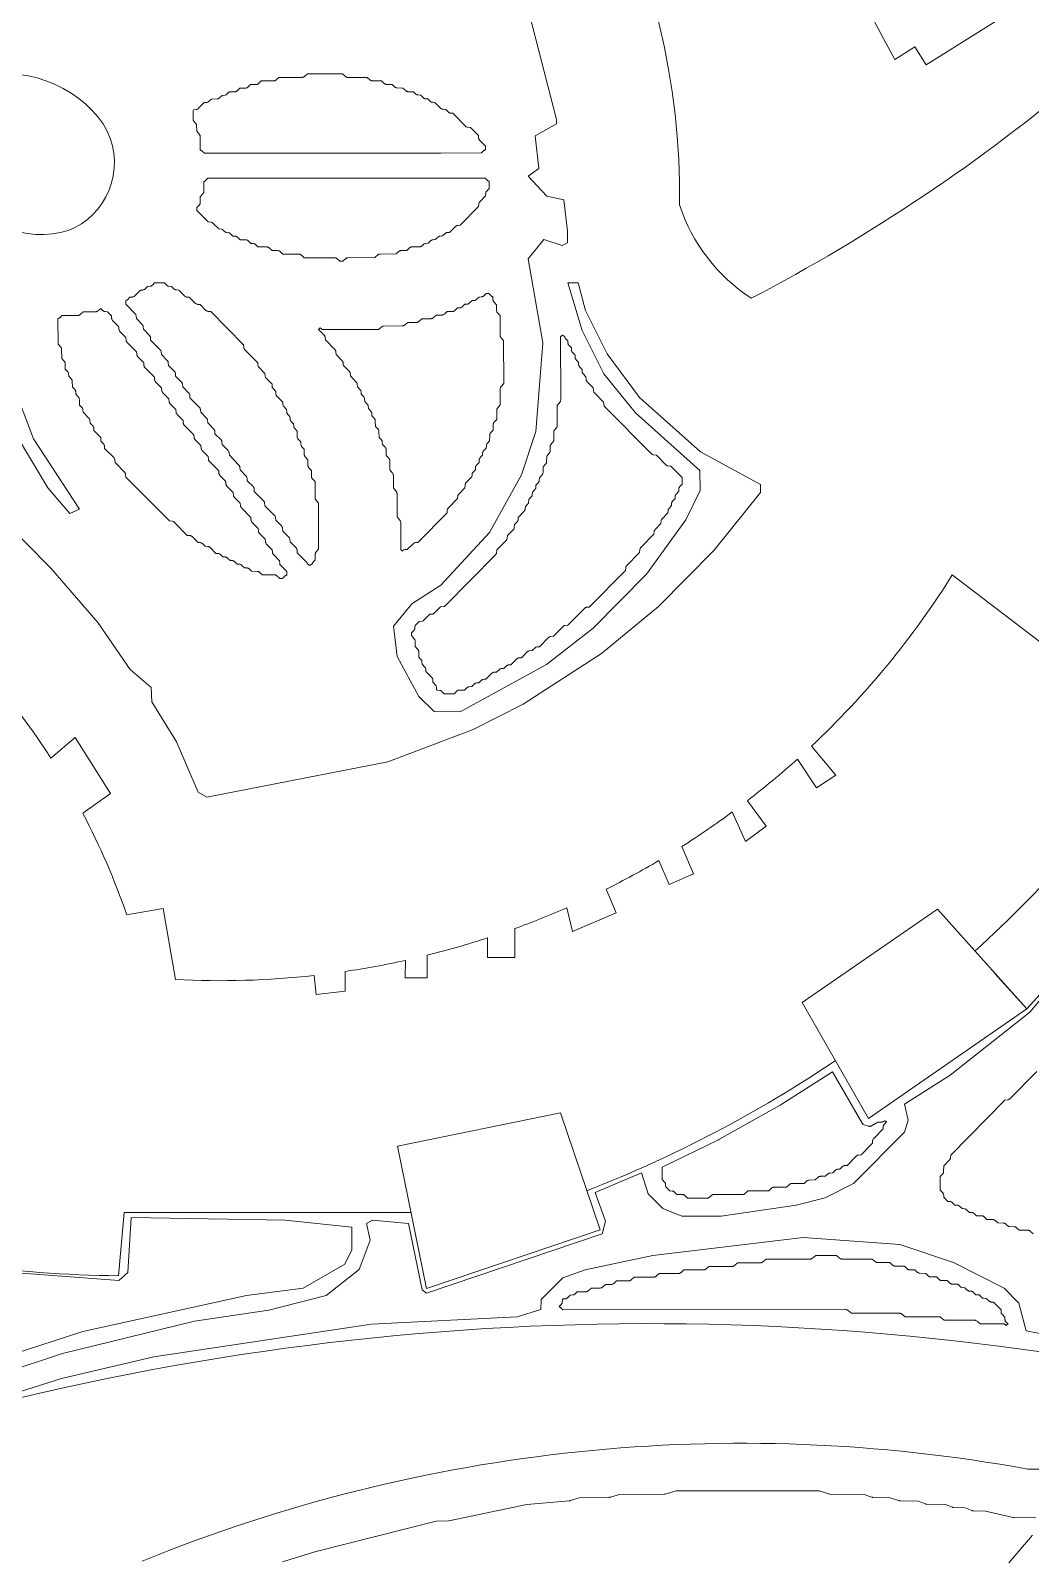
# Model space of a CAD drawing. Header units: inches. Extents: x 36 to 190, y -75 to 56.
# Drawn here: x 107.82 to 115.26, y -15.04 to -3.66 of the extents above; entities that cross this region are included whole.
import ezdxf

# ---------------------------------------------------------------- set-up
doc = ezdxf.new("R2010")
doc.units = ezdxf.units.IN
for name, color, linetype, lineweight in [('01_ORIGINAL_CAD', 7, 'CONTINUOUS', 20), ('02_APPROVED_PDF_OUTLINES', 7, 'CONTINUOUS', 15), ('03_ADDED_AREAS_SAME_COMPOSITION', 7, 'CONTINUOUS', 15), ('04_APPROVED_PERIMETER', 7, 'CONTINUOUS', 15)]:
    doc.layers.add(name, color=color, linetype=linetype, lineweight=lineweight)

# ---------------------------------------------------------------- blocks, each defined once
blk = doc.blocks.new('05_SAND_DOLLAR')
at = {"layer": '01_ORIGINAL_CAD'}
for points in [[(50.14, 46.014, -0.546754), (57.65, 41.045, 0.171391), (58.184, 40.351, 0.171391)], [(59.849, 35.488, 0.057164), (61.253, 37.088), (59.681, 38.289, -0.064319), (58.632, 37.014, -0.064319)], [(59.998, 35.322), (60.235, 35.059), (61.831, 36.816), (61.933, 37.418, -0.214593), (63.522, 35.602, 0.212382), (64.188, 33.517, -0.642649), (62.166, 32.15, 0.132984), (51.615, 31.858, -0.471407), (50.913, 32.245)], [(58.528, 36.918, -0.018836), (58.155, 36.608, -0.018836)], [(58.043, 36.524, -0.017658), (57.668, 36.267, -0.017658)], [(57.496, 36.162, -0.017305), (57.105, 35.949, -0.017305)], [(54.929, 35.306, -0.040089), (53.897, 35.276), (53.805, 35.806)], [(56.812, 35.811, -0.016254), (56.423, 35.655, -0.016254)], [(56.221, 35.586, -0.018166), (55.771, 35.457, -0.018166)], [(55.61, 35.419, -0.017778), (55.16, 35.336, -0.017778)], [(50.274, 35.4, -0.198705), (51.143, 33.392, 0.063223), (53.473, 33.07)], [(56.959, 33.703, 0.056142), (58.811, 34.673)], [(53.65, 30.945, -0.14301), (60.243, 31.63, -0.286424), (65.36, 28.431), (66.481, 23.89, -0.272091), (64.9, 18.954), (63.661, 17.533)]]:
    blk.add_lwpolyline(points, format="xyb", dxfattribs=at)
for points in [[(59.019, 43.63), (59.878, 44.165), (60.608, 43.006), (60.2, 42.749), (60.296, 42.598), (59.487, 42.088), (59.402, 42.222), (59.254, 42.129), (58.511, 43.505), (58.949, 43.742)], [(55.549, 34.034), (56.763, 34.283), (57.058, 33.412), (55.766, 32.976)]]:
    blk.add_lwpolyline(points, close=True, dxfattribs=at)
for points in [[(52.968, 36.924), (53.149, 37.079), (53.413, 36.661), (53.207, 36.514)], [(58.528, 36.918), (58.67, 36.704), (58.814, 36.799), (58.632, 37.014)], [(58.043, 36.524), (58.141, 36.305), (58.295, 36.419), (58.155, 36.608)], [(57.496, 36.162), (57.572, 35.985), (57.754, 36.063), (57.668, 36.267)], [(56.812, 35.811), (56.853, 35.634), (57.179, 35.773), (57.105, 35.949)], [(53.805, 35.806), (53.533, 35.759)], [(53.805, 35.806), (53.805, 35.806)], [(58.564, 35.106), (59.058, 34.241), (60.235, 35.059), (59.57, 35.799), (58.564, 35.106)], [(56.221, 35.586), (56.221, 35.439), (56.423, 35.439), (56.423, 35.655)], [(55.61, 35.419), (55.608, 35.288), (55.771, 35.288), (55.771, 35.457)], [(54.929, 35.306), (54.944, 35.165), (55.16, 35.189), (55.16, 35.336)], [(53.515, 33.54), (53.473, 33.07)], [(53.515, 33.54), (55.65, 33.54)]]:
    blk.add_lwpolyline(points, dxfattribs=at)
for centre, radius, start, end in [((51.961, 52.291), 13.465, 297.5281, 322.8549), ((48.363, 33.974), 5.47, 32.6388, 40.4465), ((48.363, 33.974), 5.47, 19.0436, 27.6609)]:
    blk.add_arc(centre, radius, start, end, dxfattribs=at)
at = {"layer": '02_APPROVED_PDF_OUTLINES'}
for points in [[(54.082, 41.454), (54.081, 41.554), (54.081, 41.558), (54.08, 41.561), (54.079, 41.564), (54.077, 41.568), (54.075, 41.57), (54.055, 41.594), (54.054, 41.638), (54.054, 41.641), (54.053, 41.644), (54.052, 41.647), (54.051, 41.649), (54.049, 41.652), (54.047, 41.654), (54.028, 41.674), (54.028, 41.749), (54.032, 41.753), (54.052, 41.755), (54.055, 41.756), (54.059, 41.757), (54.062, 41.758), (54.065, 41.76), (54.067, 41.762), (54.111, 41.807), (54.128, 41.807), (54.131, 41.808), (54.135, 41.809), (54.138, 41.81), (54.141, 41.812), (54.144, 41.814), (54.164, 41.833), (54.207, 41.834), (54.21, 41.835), (54.213, 41.835), (54.216, 41.836), (54.218, 41.838), (54.221, 41.839), (54.223, 41.841), (54.244, 41.861), (54.264, 41.863), (54.267, 41.863), (54.271, 41.864), (54.274, 41.866), (54.277, 41.868), (54.279, 41.87), (54.297, 41.887), (54.339, 41.888), (54.342, 41.888), (54.345, 41.889), (54.348, 41.89), (54.351, 41.891), (54.354, 41.893), (54.356, 41.895), (54.376, 41.914), (54.419, 41.915), (54.422, 41.915), (54.425, 41.916), (54.428, 41.917), (54.431, 41.918), (54.433, 41.92), (54.436, 41.922), (54.456, 41.941), (54.498, 41.942), (54.502, 41.942), (54.505, 41.943), (54.507, 41.944), (54.51, 41.945), (54.513, 41.947), (54.515, 41.949), (54.535, 41.968), (54.628, 41.968), (54.631, 41.968), (54.634, 41.969), (54.637, 41.97), (54.639, 41.971), (54.642, 41.972), (54.644, 41.974), (54.667, 41.995), (54.84, 41.995), (54.843, 41.995), (54.846, 41.996), (54.849, 41.997), (54.852, 41.998), (54.854, 41.999), (54.857, 42.001), (54.879, 42.022), (55.14, 42.022), (55.163, 42.002), (55.165, 42), (55.168, 41.998), (55.17, 41.997), (55.173, 41.996), (55.176, 41.995), (55.179, 41.995), (55.325, 41.995), (55.345, 41.976), (55.347, 41.974), (55.35, 41.973), (55.353, 41.971), (55.356, 41.97), (55.359, 41.97), (55.362, 41.969), (55.431, 41.968), (55.451, 41.949), (55.454, 41.948), (55.456, 41.946), (55.459, 41.945), (55.462, 41.944), (55.465, 41.943), (55.468, 41.943), (55.511, 41.942), (55.531, 41.923), (55.533, 41.921), (55.536, 41.919), (55.539, 41.918), (55.542, 41.917), (55.545, 41.916), (55.548, 41.916), (55.591, 41.915), (55.614, 41.895), (55.616, 41.893), (55.619, 41.891), (55.622, 41.89), (55.625, 41.889), (55.628, 41.888), (55.631, 41.888), (55.67, 41.888), (55.687, 41.871), (55.69, 41.869), (55.693, 41.867), (55.696, 41.865), (55.699, 41.864), (55.703, 41.864), (55.723, 41.862), (55.743, 41.842), (55.746, 41.84), (55.749, 41.838), (55.753, 41.837), (55.756, 41.836), (55.76, 41.836), (55.776, 41.835), (55.797, 41.816), (55.799, 41.813), (55.802, 41.811), (55.806, 41.81), (55.809, 41.809), (55.813, 41.809), (55.829, 41.808), (55.873, 41.764), (55.876, 41.762), (55.879, 41.76), (55.882, 41.758), (55.885, 41.757), (55.889, 41.757), (55.909, 41.755), (55.929, 41.735), (55.932, 41.733), (55.935, 41.731), (55.939, 41.73), (55.942, 41.729), (55.946, 41.728), (55.962, 41.728), (56.059, 41.63), (56.062, 41.627), (56.065, 41.626), (56.068, 41.624), (56.071, 41.623), (56.075, 41.623), (56.094, 41.621), (56.153, 41.562), (56.154, 41.542), (56.155, 41.539), (56.156, 41.535), (56.157, 41.532), (56.159, 41.529), (56.161, 41.527), (56.205, 41.482), (56.205, 41.455), (56.204, 41.455), (56.201, 41.454), (56.198, 41.452), (56.195, 41.451), (56.192, 41.449), (56.175, 41.432), (55.873, 41.431), (54.112, 41.43), (54.094, 41.447), (54.092, 41.449), (54.089, 41.451), (54.086, 41.452), (54.083, 41.453)], [(54.109, 41.219), (54.11, 41.219), (54.113, 41.22), (54.116, 41.222), (54.119, 41.223), (54.121, 41.226), (54.138, 41.243), (56.202, 41.244), (56.219, 41.227), (56.222, 41.225), (56.225, 41.223), (56.228, 41.222), (56.231, 41.221), (56.232, 41.22), (56.232, 41.166), (56.213, 41.146), (56.211, 41.143), (56.209, 41.14), (56.208, 41.137), (56.207, 41.133), (56.207, 41.13), (56.206, 41.113), (56.162, 41.068), (56.16, 41.066), (56.158, 41.063), (56.157, 41.06), (56.156, 41.056), (56.155, 41.053), (56.154, 41.033), (56.016, 40.894), (55.997, 40.892), (55.993, 40.891), (55.99, 40.89), (55.987, 40.889), (55.984, 40.887), (55.981, 40.885), (55.937, 40.84), (55.921, 40.84), (55.917, 40.839), (55.914, 40.838), (55.911, 40.837), (55.907, 40.835), (55.905, 40.833), (55.884, 40.814), (55.868, 40.813), (55.864, 40.812), (55.861, 40.811), (55.857, 40.81), (55.854, 40.808), (55.852, 40.806), (55.831, 40.787), (55.815, 40.786), (55.811, 40.785), (55.808, 40.785), (55.804, 40.783), (55.801, 40.781), (55.799, 40.779), (55.778, 40.759), (55.758, 40.758), (55.755, 40.757), (55.751, 40.756), (55.748, 40.755), (55.745, 40.753), (55.743, 40.75), (55.725, 40.733), (55.659, 40.733), (55.656, 40.733), (55.653, 40.732), (55.651, 40.731), (55.648, 40.73), (55.645, 40.729), (55.643, 40.727), (55.62, 40.706), (55.577, 40.705), (55.573, 40.705), (55.57, 40.704), (55.568, 40.703), (55.565, 40.702), (55.562, 40.7), (55.56, 40.698), (55.54, 40.68), (55.421, 40.679), (55.418, 40.679), (55.415, 40.678), (55.412, 40.677), (55.409, 40.676), (55.406, 40.675), (55.404, 40.673), (55.381, 40.653), (55.182, 40.652), (55.179, 40.652), (55.176, 40.651), (55.173, 40.65), (55.17, 40.649), (55.168, 40.648), (55.165, 40.646), (55.143, 40.626), (55.121, 40.626), (55.098, 40.646), (55.096, 40.648), (55.093, 40.649), (55.09, 40.65), (55.088, 40.651), (55.085, 40.652), (55.082, 40.652), (54.856, 40.652), (54.833, 40.672), (54.83, 40.674), (54.828, 40.676), (54.825, 40.677), (54.822, 40.678), (54.819, 40.679), (54.816, 40.679), (54.697, 40.679), (54.677, 40.698), (54.674, 40.7), (54.672, 40.701), (54.669, 40.703), (54.666, 40.704), (54.663, 40.704), (54.66, 40.705), (54.617, 40.705), (54.594, 40.726), (54.591, 40.728), (54.589, 40.729), (54.586, 40.731), (54.583, 40.731), (54.58, 40.732), (54.577, 40.732), (54.511, 40.732), (54.494, 40.749), (54.491, 40.752), (54.488, 40.754), (54.485, 40.755), (54.482, 40.756), (54.479, 40.757), (54.459, 40.758), (54.438, 40.778), (54.435, 40.78), (54.433, 40.782), (54.43, 40.783), (54.427, 40.784), (54.424, 40.785), (54.421, 40.785), (54.378, 40.786), (54.358, 40.805), (54.355, 40.807), (54.352, 40.809), (54.349, 40.81), (54.346, 40.811), (54.342, 40.812), (54.325, 40.812), (54.305, 40.832), (54.302, 40.834), (54.299, 40.836), (54.296, 40.837), (54.292, 40.838), (54.289, 40.838), (54.272, 40.839), (54.252, 40.858), (54.249, 40.861), (54.246, 40.863), (54.243, 40.864), (54.239, 40.865), (54.236, 40.865), (54.219, 40.866), (54.175, 40.91), (54.173, 40.912), (54.17, 40.914), (54.166, 40.916), (54.163, 40.917), (54.16, 40.917), (54.14, 40.919), (54.056, 41.004), (54.056, 41.025), (54.075, 41.045), (54.077, 41.048), (54.078, 41.05), (54.08, 41.053), (54.081, 41.056), (54.081, 41.059), (54.081, 41.062), (54.082, 41.106), (54.103, 41.129), (54.105, 41.132), (54.106, 41.135), (54.108, 41.138), (54.108, 41.142), (54.109, 41.145)], [(53.527, 40.333), (53.528, 40.333), (53.531, 40.334), (53.534, 40.336), (53.537, 40.337), (53.539, 40.339), (53.557, 40.357), (53.577, 40.359), (53.58, 40.36), (53.583, 40.361), (53.587, 40.362), (53.59, 40.364), (53.592, 40.366), (53.636, 40.411), (53.653, 40.411), (53.656, 40.412), (53.66, 40.413), (53.663, 40.414), (53.666, 40.416), (53.669, 40.418), (53.689, 40.438), (53.709, 40.44), (53.713, 40.44), (53.716, 40.441), (53.719, 40.443), (53.722, 40.445), (53.725, 40.447), (53.742, 40.464), (53.815, 40.464), (53.832, 40.447), (53.835, 40.445), (53.837, 40.443), (53.841, 40.441), (53.844, 40.44), (53.847, 40.44), (53.867, 40.438), (53.888, 40.418), (53.891, 40.416), (53.894, 40.414), (53.897, 40.413), (53.901, 40.412), (53.904, 40.412), (53.921, 40.411), (53.965, 40.367), (53.967, 40.364), (53.97, 40.362), (53.973, 40.361), (53.977, 40.36), (53.98, 40.359), (54, 40.358), (54.047, 40.311), (54.05, 40.309), (54.052, 40.308), (54.055, 40.306), (54.058, 40.305), (54.061, 40.305), (54.064, 40.304), (54.08, 40.304), (54.124, 40.259), (54.127, 40.257), (54.13, 40.255), (54.133, 40.254), (54.136, 40.253), (54.14, 40.252), (54.159, 40.25), (54.404, 40.004), (54.405, 39.984), (54.406, 39.981), (54.407, 39.977), (54.408, 39.974), (54.41, 39.971), (54.412, 39.969), (54.51, 39.87), (54.51, 39.854), (54.511, 39.851), (54.511, 39.848), (54.512, 39.845), (54.514, 39.842), (54.515, 39.84), (54.517, 39.837), (54.563, 39.79), (54.565, 39.769), (54.566, 39.766), (54.567, 39.763), (54.568, 39.76), (54.57, 39.757), (54.572, 39.754), (54.616, 39.709), (54.617, 39.693), (54.617, 39.689), (54.618, 39.686), (54.62, 39.682), (54.621, 39.679), (54.624, 39.677), (54.643, 39.656), (54.645, 39.635), (54.645, 39.632), (54.646, 39.629), (54.648, 39.625), (54.65, 39.623), (54.652, 39.62), (54.696, 39.575), (54.697, 39.558), (54.697, 39.555), (54.698, 39.552), (54.699, 39.548), (54.701, 39.545), (54.703, 39.543), (54.723, 39.522), (54.725, 39.501), (54.725, 39.498), (54.726, 39.495), (54.728, 39.491), (54.73, 39.489), (54.732, 39.486), (54.749, 39.468), (54.75, 39.451), (54.75, 39.448), (54.751, 39.444), (54.753, 39.441), (54.755, 39.438), (54.757, 39.435), (54.776, 39.414), (54.778, 39.394), (54.779, 39.39), (54.78, 39.387), (54.781, 39.384), (54.783, 39.381), (54.785, 39.379), (54.802, 39.361), (54.803, 39.318), (54.804, 39.315), (54.804, 39.312), (54.805, 39.309), (54.807, 39.306), (54.808, 39.303), (54.81, 39.301), (54.83, 39.28), (54.831, 39.26), (54.832, 39.256), (54.833, 39.253), (54.834, 39.25), (54.836, 39.247), (54.838, 39.244), (54.856, 39.227), (54.856, 39.187), (54.856, 39.183), (54.857, 39.18), (54.858, 39.176), (54.86, 39.173), (54.862, 39.17), (54.882, 39.147), (54.883, 39.103), (54.884, 39.1), (54.884, 39.097), (54.885, 39.094), (54.887, 39.091), (54.888, 39.089), (54.89, 39.086), (54.909, 39.066), (54.91, 39.022), (54.91, 39.019), (54.911, 39.016), (54.912, 39.014), (54.913, 39.011), (54.915, 39.008), (54.917, 39.006), (54.936, 38.986), (54.936, 38.865), (54.936, 38.861), (54.937, 38.858), (54.938, 38.854), (54.94, 38.851), (54.942, 38.848), (54.962, 38.825), (54.963, 38.481), (54.944, 38.461), (54.942, 38.459), (54.941, 38.456), (54.94, 38.453), (54.939, 38.45), (54.938, 38.447), (54.938, 38.444), (54.937, 38.401), (54.92, 38.383), (54.918, 38.381), (54.916, 38.378), (54.915, 38.375), (54.914, 38.372), (54.913, 38.369), (54.913, 38.369), (54.91, 38.368), (54.906, 38.367), (54.904, 38.365), (54.901, 38.363), (54.897, 38.359), (54.893, 38.363), (54.891, 38.365), (54.888, 38.367), (54.885, 38.368), (54.881, 38.369), (54.881, 38.369), (54.881, 38.372), (54.88, 38.375), (54.878, 38.378), (54.876, 38.381), (54.874, 38.383), (54.803, 38.455), (54.802, 38.475), (54.801, 38.479), (54.8, 38.482), (54.799, 38.485), (54.797, 38.488), (54.795, 38.491), (54.75, 38.536), (54.748, 38.556), (54.748, 38.559), (54.747, 38.563), (54.745, 38.566), (54.744, 38.569), (54.741, 38.571), (54.697, 38.616), (54.695, 38.636), (54.695, 38.64), (54.694, 38.643), (54.692, 38.646), (54.69, 38.649), (54.688, 38.652), (54.644, 38.697), (54.642, 38.717), (54.641, 38.72), (54.64, 38.724), (54.639, 38.727), (54.637, 38.73), (54.635, 38.732), (54.563, 38.805), (54.56, 38.828), (54.559, 38.831), (54.558, 38.834), (54.557, 38.837), (54.555, 38.839), (54.553, 38.842), (54.484, 38.911), (54.482, 38.931), (54.482, 38.935), (54.481, 38.938), (54.479, 38.941), (54.477, 38.944), (54.475, 38.947), (54.431, 38.991), (54.43, 39.008), (54.43, 39.011), (54.429, 39.014), (54.428, 39.017), (54.427, 39.02), (54.425, 39.022), (54.423, 39.024), (54.378, 39.072), (54.376, 39.092), (54.375, 39.096), (54.374, 39.099), (54.373, 39.102), (54.371, 39.105), (54.369, 39.108), (54.298, 39.18), (54.296, 39.2), (54.295, 39.203), (54.294, 39.206), (54.293, 39.21), (54.291, 39.212), (54.289, 39.215), (54.244, 39.26), (54.243, 39.28), (54.242, 39.284), (54.241, 39.287), (54.24, 39.29), (54.238, 39.293), (54.236, 39.296), (54.191, 39.341), (54.189, 39.361), (54.189, 39.364), (54.188, 39.367), (54.186, 39.37), (54.185, 39.373), (54.182, 39.376), (54.138, 39.421), (54.136, 39.441), (54.136, 39.445), (54.135, 39.448), (54.133, 39.451), (54.131, 39.454), (54.129, 39.456), (54.085, 39.502), (54.083, 39.522), (54.082, 39.525), (54.081, 39.528), (54.08, 39.531), (54.078, 39.534), (54.076, 39.537), (54.005, 39.608), (54.005, 39.625), (54.004, 39.628), (54.004, 39.631), (54.003, 39.634), (54.001, 39.637), (54, 39.639), (53.998, 39.641), (53.952, 39.689), (53.95, 39.709), (53.949, 39.713), (53.948, 39.716), (53.947, 39.719), (53.945, 39.722), (53.943, 39.725), (53.898, 39.77), (53.897, 39.79), (53.896, 39.793), (53.895, 39.797), (53.894, 39.8), (53.892, 39.803), (53.89, 39.805), (53.845, 39.85), (53.843, 39.87), (53.843, 39.874), (53.842, 39.877), (53.84, 39.88), (53.839, 39.883), (53.836, 39.886), (53.792, 39.931), (53.79, 39.951), (53.79, 39.954), (53.789, 39.958), (53.787, 39.961), (53.785, 39.964), (53.783, 39.966), (53.712, 40.038), (53.71, 40.058), (53.71, 40.062), (53.709, 40.065), (53.707, 40.068), (53.705, 40.071), (53.703, 40.073), (53.659, 40.119), (53.657, 40.139), (53.657, 40.142), (53.656, 40.145), (53.654, 40.148), (53.652, 40.151), (53.65, 40.154), (53.606, 40.199), (53.604, 40.219), (53.603, 40.223), (53.602, 40.226), (53.601, 40.229), (53.599, 40.232), (53.597, 40.234), (53.527, 40.306)], [(54.961, 40.118), (54.961, 40.119), (54.964, 40.12), (54.967, 40.122), (54.97, 40.124), (54.975, 40.129), (54.985, 40.121), (54.987, 40.119), (54.99, 40.118), (54.993, 40.117), (54.997, 40.116), (55, 40.116), (55.398, 40.116), (55.402, 40.117), (55.405, 40.117), (55.408, 40.118), (55.411, 40.12), (55.414, 40.122), (55.44, 40.143), (55.587, 40.144), (55.59, 40.144), (55.593, 40.144), (55.596, 40.145), (55.598, 40.146), (55.601, 40.148), (55.603, 40.15), (55.626, 40.17), (55.693, 40.17), (55.696, 40.171), (55.699, 40.171), (55.702, 40.172), (55.705, 40.173), (55.707, 40.175), (55.71, 40.177), (55.732, 40.197), (55.799, 40.197), (55.802, 40.198), (55.805, 40.198), (55.808, 40.199), (55.811, 40.2), (55.813, 40.202), (55.816, 40.204), (55.839, 40.224), (55.882, 40.225), (55.885, 40.225), (55.888, 40.226), (55.891, 40.227), (55.894, 40.228), (55.896, 40.23), (55.899, 40.232), (55.919, 40.251), (55.962, 40.252), (55.965, 40.252), (55.968, 40.253), (55.971, 40.254), (55.973, 40.255), (55.976, 40.257), (55.978, 40.259), (55.998, 40.278), (56.015, 40.279), (56.019, 40.279), (56.022, 40.28), (56.025, 40.282), (56.029, 40.284), (56.031, 40.286), (56.052, 40.305), (56.068, 40.306), (56.072, 40.306), (56.075, 40.307), (56.079, 40.309), (56.082, 40.31), (56.084, 40.313), (56.105, 40.332), (56.121, 40.333), (56.125, 40.333), (56.128, 40.334), (56.132, 40.335), (56.135, 40.337), (56.137, 40.34), (56.158, 40.359), (56.178, 40.361), (56.181, 40.362), (56.185, 40.363), (56.188, 40.364), (56.191, 40.366), (56.193, 40.368), (56.211, 40.385), (56.23, 40.385), (56.248, 40.368), (56.25, 40.366), (56.253, 40.364), (56.256, 40.363), (56.259, 40.362), (56.261, 40.362), (56.261, 40.338), (56.262, 40.335), (56.262, 40.332), (56.263, 40.33), (56.265, 40.327), (56.266, 40.324), (56.268, 40.322), (56.287, 40.302), (56.288, 40.258), (56.288, 40.255), (56.289, 40.252), (56.29, 40.249), (56.291, 40.246), (56.293, 40.244), (56.295, 40.242), (56.314, 40.221), (56.314, 40.073), (56.314, 40.07), (56.315, 40.066), (56.316, 40.063), (56.318, 40.06), (56.32, 40.057), (56.34, 40.034), (56.341, 39.716), (56.321, 39.693), (56.319, 39.69), (56.317, 39.687), (56.316, 39.684), (56.315, 39.68), (56.315, 39.677), (56.315, 39.555), (56.295, 39.532), (56.293, 39.529), (56.291, 39.526), (56.29, 39.523), (56.289, 39.519), (56.289, 39.516), (56.289, 39.448), (56.27, 39.428), (56.268, 39.426), (56.266, 39.423), (56.265, 39.42), (56.264, 39.418), (56.263, 39.415), (56.263, 39.412), (56.262, 39.368), (56.243, 39.348), (56.241, 39.345), (56.24, 39.343), (56.239, 39.34), (56.238, 39.337), (56.237, 39.334), (56.237, 39.331), (56.236, 39.288), (56.219, 39.27), (56.217, 39.267), (56.215, 39.265), (56.213, 39.261), (56.212, 39.258), (56.212, 39.255), (56.21, 39.234), (56.191, 39.213), (56.188, 39.211), (56.187, 39.208), (56.185, 39.204), (56.184, 39.201), (56.184, 39.197), (56.183, 39.181), (56.166, 39.163), (56.164, 39.16), (56.162, 39.157), (56.16, 39.154), (56.159, 39.151), (56.159, 39.147), (56.157, 39.127), (56.138, 39.106), (56.135, 39.103), (56.134, 39.1), (56.132, 39.097), (56.131, 39.093), (56.131, 39.09), (56.13, 39.073), (56.111, 39.052), (56.109, 39.05), (56.107, 39.046), (56.106, 39.043), (56.105, 39.04), (56.105, 39.036), (56.104, 39.019), (56.06, 38.975), (56.058, 38.972), (56.056, 38.969), (56.055, 38.966), (56.054, 38.963), (56.053, 38.959), (56.051, 38.939), (56.006, 38.891), (56.004, 38.889), (56.002, 38.887), (56.001, 38.884), (56, 38.881), (55.999, 38.878), (55.999, 38.875), (55.998, 38.858), (55.928, 38.787), (55.926, 38.784), (55.924, 38.781), (55.922, 38.778), (55.921, 38.775), (55.921, 38.771), (55.919, 38.751), (55.702, 38.532), (55.683, 38.53), (55.679, 38.529), (55.676, 38.528), (55.673, 38.527), (55.67, 38.525), (55.667, 38.522), (55.623, 38.478), (55.607, 38.478), (55.603, 38.477), (55.6, 38.476), (55.597, 38.475), (55.594, 38.473), (55.591, 38.471), (55.587, 38.467), (55.583, 38.471), (55.581, 38.473), (55.578, 38.475), (55.575, 38.476), (55.574, 38.476), (55.574, 38.68), (55.573, 38.684), (55.573, 38.687), (55.572, 38.69), (55.57, 38.693), (55.568, 38.696), (55.547, 38.722), (55.547, 38.895), (55.546, 38.898), (55.546, 38.902), (55.545, 38.905), (55.543, 38.908), (55.541, 38.911), (55.52, 38.937), (55.52, 39.032), (55.519, 39.036), (55.519, 39.039), (55.517, 39.043), (55.516, 39.046), (55.513, 39.048), (55.493, 39.072), (55.493, 39.139), (55.493, 39.143), (55.492, 39.147), (55.49, 39.15), (55.489, 39.153), (55.487, 39.156), (55.466, 39.179), (55.465, 39.223), (55.465, 39.226), (55.464, 39.229), (55.463, 39.232), (55.462, 39.235), (55.46, 39.237), (55.459, 39.24), (55.439, 39.261), (55.437, 39.281), (55.437, 39.284), (55.436, 39.288), (55.434, 39.291), (55.432, 39.294), (55.43, 39.296), (55.413, 39.314), (55.412, 39.357), (55.412, 39.36), (55.411, 39.363), (55.41, 39.366), (55.409, 39.369), (55.407, 39.372), (55.405, 39.374), (55.386, 39.394), (55.385, 39.438), (55.385, 39.441), (55.384, 39.444), (55.383, 39.447), (55.382, 39.449), (55.38, 39.452), (55.378, 39.454), (55.359, 39.475), (55.359, 39.492), (55.358, 39.496), (55.357, 39.499), (55.356, 39.502), (55.354, 39.505), (55.352, 39.508), (55.333, 39.529), (55.332, 39.546), (55.331, 39.549), (55.331, 39.553), (55.329, 39.556), (55.327, 39.559), (55.325, 39.562), (55.306, 39.582), (55.305, 39.599), (55.305, 39.603), (55.304, 39.606), (55.303, 39.61), (55.301, 39.613), (55.299, 39.615), (55.279, 39.636), (55.279, 39.653), (55.278, 39.657), (55.277, 39.66), (55.276, 39.663), (55.274, 39.666), (55.272, 39.669), (55.252, 39.69), (55.251, 39.71), (55.25, 39.714), (55.249, 39.717), (55.248, 39.72), (55.246, 39.723), (55.243, 39.726), (55.199, 39.771), (55.197, 39.791), (55.197, 39.794), (55.196, 39.798), (55.194, 39.801), (55.192, 39.804), (55.19, 39.806), (55.146, 39.851), (55.145, 39.868), (55.145, 39.871), (55.144, 39.874), (55.143, 39.876), (55.142, 39.879), (55.14, 39.882), (55.139, 39.884), (55.093, 39.932), (55.091, 39.952), (55.09, 39.955), (55.089, 39.959), (55.088, 39.962), (55.086, 39.965), (55.084, 39.967), (55.013, 40.039), (55.011, 40.059), (55.01, 40.063), (55.009, 40.066), (55.008, 40.069), (55.006, 40.072), (55.004, 40.074)], [(53.022, 40.198), (53.024, 40.198), (53.027, 40.199), (53.03, 40.201), (53.033, 40.203), (53.035, 40.205), (53.052, 40.222), (53.171, 40.222), (53.174, 40.222), (53.177, 40.223), (53.18, 40.224), (53.183, 40.225), (53.185, 40.227), (53.188, 40.229), (53.21, 40.249), (53.304, 40.249), (53.307, 40.249), (53.31, 40.25), (53.313, 40.251), (53.315, 40.252), (53.318, 40.254), (53.32, 40.256), (53.34, 40.273), (53.357, 40.257), (53.36, 40.255), (53.363, 40.253), (53.367, 40.251), (53.37, 40.251), (53.374, 40.25), (53.39, 40.249), (53.421, 40.218), (53.421, 40.202), (53.422, 40.199), (53.422, 40.196), (53.423, 40.193), (53.425, 40.19), (53.426, 40.188), (53.428, 40.185), (53.474, 40.138), (53.476, 40.118), (53.477, 40.114), (53.478, 40.111), (53.479, 40.108), (53.481, 40.105), (53.483, 40.102), (53.528, 40.057), (53.529, 40.037), (53.53, 40.034), (53.531, 40.03), (53.532, 40.027), (53.534, 40.024), (53.536, 40.022), (53.607, 39.95), (53.608, 39.933), (53.608, 39.93), (53.609, 39.928), (53.61, 39.925), (53.611, 39.922), (53.613, 39.919), (53.615, 39.917), (53.661, 39.869), (53.662, 39.849), (53.663, 39.846), (53.664, 39.843), (53.665, 39.839), (53.667, 39.837), (53.669, 39.834), (53.74, 39.762), (53.742, 39.742), (53.743, 39.739), (53.744, 39.735), (53.745, 39.732), (53.747, 39.729), (53.749, 39.727), (53.794, 39.682), (53.795, 39.662), (53.796, 39.658), (53.797, 39.655), (53.798, 39.652), (53.8, 39.649), (53.803, 39.646), (53.847, 39.601), (53.849, 39.581), (53.849, 39.578), (53.85, 39.574), (53.852, 39.571), (53.854, 39.568), (53.856, 39.566), (53.9, 39.521), (53.902, 39.501), (53.902, 39.497), (53.903, 39.494), (53.905, 39.491), (53.907, 39.488), (53.909, 39.485), (53.953, 39.44), (53.955, 39.42), (53.956, 39.417), (53.957, 39.413), (53.958, 39.41), (53.96, 39.407), (53.962, 39.405), (54.033, 39.333), (54.035, 39.313), (54.036, 39.309), (54.037, 39.306), (54.038, 39.303), (54.04, 39.3), (54.042, 39.297), (54.087, 39.252), (54.088, 39.232), (54.089, 39.229), (54.09, 39.226), (54.091, 39.222), (54.093, 39.22), (54.095, 39.217), (54.14, 39.172), (54.142, 39.152), (54.142, 39.148), (54.143, 39.145), (54.145, 39.142), (54.146, 39.139), (54.149, 39.136), (54.22, 39.065), (54.221, 39.045), (54.222, 39.041), (54.223, 39.038), (54.224, 39.035), (54.226, 39.032), (54.228, 39.029), (54.272, 38.984), (54.273, 38.968), (54.273, 38.965), (54.274, 38.962), (54.275, 38.959), (54.277, 38.956), (54.278, 38.954), (54.28, 38.951), (54.326, 38.904), (54.328, 38.884), (54.328, 38.88), (54.329, 38.877), (54.331, 38.874), (54.333, 38.871), (54.335, 38.868), (54.379, 38.823), (54.381, 38.803), (54.382, 38.8), (54.383, 38.796), (54.384, 38.793), (54.386, 38.79), (54.388, 38.788), (54.459, 38.716), (54.459, 38.699), (54.46, 38.696), (54.46, 38.694), (54.461, 38.691), (54.463, 38.688), (54.464, 38.685), (54.466, 38.683), (54.512, 38.635), (54.514, 38.615), (54.515, 38.612), (54.516, 38.609), (54.517, 38.605), (54.519, 38.603), (54.521, 38.6), (54.566, 38.555), (54.567, 38.535), (54.568, 38.531), (54.569, 38.528), (54.57, 38.525), (54.572, 38.522), (54.574, 38.519), (54.618, 38.475), (54.619, 38.458), (54.62, 38.455), (54.62, 38.452), (54.621, 38.449), (54.623, 38.447), (54.624, 38.444), (54.626, 38.442), (54.672, 38.394), (54.674, 38.374), (54.674, 38.37), (54.675, 38.367), (54.677, 38.364), (54.679, 38.361), (54.681, 38.359), (54.725, 38.314), (54.725, 38.287), (54.723, 38.287), (54.72, 38.286), (54.717, 38.284), (54.714, 38.282), (54.712, 38.28), (54.695, 38.263), (54.674, 38.263), (54.651, 38.283), (54.649, 38.285), (54.646, 38.287), (54.644, 38.288), (54.641, 38.289), (54.638, 38.29), (54.635, 38.29), (54.542, 38.29), (54.522, 38.309), (54.52, 38.311), (54.517, 38.312), (54.514, 38.314), (54.511, 38.315), (54.508, 38.315), (54.505, 38.316), (54.463, 38.317), (54.445, 38.334), (54.443, 38.336), (54.44, 38.338), (54.437, 38.339), (54.433, 38.34), (54.43, 38.341), (54.41, 38.343), (54.389, 38.362), (54.387, 38.365), (54.383, 38.367), (54.38, 38.368), (54.377, 38.369), (54.373, 38.369), (54.356, 38.37), (54.336, 38.389), (54.333, 38.391), (54.33, 38.393), (54.327, 38.395), (54.324, 38.396), (54.32, 38.396), (54.303, 38.397), (54.283, 38.416), (54.28, 38.418), (54.277, 38.42), (54.274, 38.422), (54.27, 38.422), (54.267, 38.423), (54.25, 38.424), (54.23, 38.443), (54.227, 38.445), (54.224, 38.447), (54.221, 38.448), (54.217, 38.449), (54.214, 38.45), (54.197, 38.45), (54.153, 38.495), (54.151, 38.497), (54.148, 38.499), (54.145, 38.5), (54.141, 38.501), (54.138, 38.502), (54.118, 38.504), (54.097, 38.523), (54.094, 38.525), (54.091, 38.527), (54.088, 38.529), (54.084, 38.53), (54.081, 38.53), (54.065, 38.531), (54.02, 38.575), (54.018, 38.577), (54.015, 38.579), (54.012, 38.581), (54.008, 38.582), (54.005, 38.582), (53.985, 38.584), (53.887, 38.682), (53.885, 38.684), (53.882, 38.686), (53.879, 38.688), (53.875, 38.689), (53.872, 38.689), (53.852, 38.691), (53.528, 39.018), (53.526, 39.038), (53.526, 39.041), (53.525, 39.045), (53.523, 39.048), (53.522, 39.051), (53.519, 39.053), (53.448, 39.126), (53.445, 39.149), (53.444, 39.152), (53.443, 39.155), (53.441, 39.158), (53.44, 39.161), (53.438, 39.163), (53.369, 39.232), (53.368, 39.249), (53.368, 39.253), (53.367, 39.256), (53.366, 39.259), (53.364, 39.262), (53.361, 39.265), (53.342, 39.286), (53.342, 39.303), (53.341, 39.306), (53.341, 39.309), (53.34, 39.311), (53.338, 39.314), (53.337, 39.317), (53.335, 39.319), (53.289, 39.366), (53.288, 39.383), (53.288, 39.387), (53.287, 39.39), (53.286, 39.393), (53.284, 39.396), (53.282, 39.399), (53.262, 39.42), (53.26, 39.44), (53.26, 39.444), (53.259, 39.447), (53.257, 39.45), (53.255, 39.453), (53.253, 39.456), (53.209, 39.501), (53.208, 39.517), (53.208, 39.521), (53.207, 39.524), (53.206, 39.527), (53.204, 39.531), (53.202, 39.533), (53.183, 39.554), (53.182, 39.597), (53.181, 39.6), (53.181, 39.603), (53.18, 39.606), (53.179, 39.609), (53.177, 39.611), (53.175, 39.614), (53.155, 39.635), (53.154, 39.655), (53.153, 39.658), (53.152, 39.662), (53.151, 39.665), (53.149, 39.668), (53.147, 39.67), (53.129, 39.688), (53.128, 39.731), (53.128, 39.734), (53.128, 39.737), (53.127, 39.74), (53.125, 39.743), (53.124, 39.746), (53.122, 39.748), (53.102, 39.769), (53.1, 39.789), (53.1, 39.793), (53.099, 39.796), (53.097, 39.799), (53.095, 39.802), (53.093, 39.805), (53.076, 39.822), (53.075, 39.866), (53.075, 39.869), (53.074, 39.872), (53.073, 39.874), (53.072, 39.877), (53.07, 39.88), (53.068, 39.882), (53.05, 39.902), (53.049, 39.97), (53.049, 39.973), (53.048, 39.977), (53.047, 39.98), (53.045, 39.983), (53.043, 39.986), (53.023, 40.009)], [(56.778, 40.074), (56.779, 40.074), (56.781, 40.072), (56.784, 40.07), (56.787, 40.069), (56.789, 40.069), (56.794, 40.068), (56.794, 40.065), (56.795, 40.062), (56.796, 40.059), (56.797, 40.056), (56.799, 40.054), (56.801, 40.051), (56.819, 40.033), (56.819, 40.016), (56.82, 40.013), (56.821, 40.009), (56.822, 40.006), (56.824, 40.003), (56.826, 40), (56.845, 39.98), (56.846, 39.963), (56.846, 39.959), (56.847, 39.956), (56.849, 39.953), (56.851, 39.949), (56.853, 39.947), (56.872, 39.926), (56.873, 39.909), (56.873, 39.906), (56.874, 39.902), (56.875, 39.899), (56.877, 39.896), (56.879, 39.893), (56.899, 39.873), (56.899, 39.855), (56.9, 39.852), (56.901, 39.848), (56.902, 39.845), (56.904, 39.842), (56.906, 39.839), (56.925, 39.819), (56.926, 39.802), (56.926, 39.798), (56.927, 39.795), (56.929, 39.792), (56.93, 39.789), (56.933, 39.786), (56.952, 39.765), (56.954, 39.744), (56.955, 39.741), (56.956, 39.738), (56.957, 39.735), (56.959, 39.732), (56.961, 39.729), (57.006, 39.683), (57.009, 39.66), (57.01, 39.657), (57.011, 39.654), (57.012, 39.651), (57.014, 39.649), (57.016, 39.646), (57.085, 39.577), (57.087, 39.557), (57.088, 39.553), (57.089, 39.55), (57.09, 39.547), (57.092, 39.544), (57.094, 39.541), (57.442, 39.19), (57.444, 39.188), (57.447, 39.186), (57.45, 39.185), (57.453, 39.184), (57.456, 39.183), (57.479, 39.18), (57.551, 39.108), (57.553, 39.106), (57.556, 39.104), (57.559, 39.102), (57.563, 39.101), (57.566, 39.101), (57.586, 39.099), (57.67, 39.014), (57.67, 38.966), (57.653, 38.949), (57.651, 38.946), (57.649, 38.944), (57.647, 38.94), (57.646, 38.937), (57.646, 38.934), (57.644, 38.913), (57.625, 38.892), (57.622, 38.89), (57.621, 38.887), (57.619, 38.883), (57.618, 38.88), (57.618, 38.876), (57.617, 38.859), (57.598, 38.839), (57.596, 38.836), (57.594, 38.833), (57.593, 38.83), (57.592, 38.826), (57.591, 38.823), (57.591, 38.806), (57.572, 38.785), (57.569, 38.782), (57.568, 38.779), (57.566, 38.776), (57.565, 38.772), (57.565, 38.769), (57.564, 38.752), (57.521, 38.707), (57.518, 38.705), (57.516, 38.702), (57.515, 38.699), (57.514, 38.695), (57.514, 38.692), (57.512, 38.672), (57.468, 38.627), (57.465, 38.624), (57.464, 38.621), (57.462, 38.618), (57.461, 38.615), (57.461, 38.612), (57.459, 38.592), (57.362, 38.493), (57.36, 38.49), (57.358, 38.487), (57.356, 38.484), (57.355, 38.481), (57.355, 38.477), (57.353, 38.457), (57.256, 38.358), (57.254, 38.356), (57.252, 38.353), (57.25, 38.35), (57.249, 38.346), (57.249, 38.343), (57.247, 38.323), (56.977, 38.049), (56.958, 38.048), (56.954, 38.047), (56.951, 38.046), (56.948, 38.045), (56.945, 38.043), (56.942, 38.04), (56.818, 37.915), (56.799, 37.913), (56.795, 37.913), (56.792, 37.912), (56.789, 37.91), (56.786, 37.908), (56.783, 37.906), (56.712, 37.834), (56.689, 37.831), (56.686, 37.83), (56.683, 37.829), (56.68, 37.827), (56.677, 37.826), (56.675, 37.823), (56.607, 37.754), (56.59, 37.754), (56.587, 37.753), (56.583, 37.752), (56.58, 37.751), (56.577, 37.749), (56.574, 37.747), (56.554, 37.727), (56.534, 37.725), (56.53, 37.725), (56.527, 37.724), (56.524, 37.722), (56.521, 37.72), (56.518, 37.718), (56.474, 37.673), (56.454, 37.671), (56.451, 37.671), (56.447, 37.67), (56.444, 37.668), (56.441, 37.666), (56.439, 37.664), (56.395, 37.62), (56.378, 37.619), (56.375, 37.619), (56.371, 37.618), (56.368, 37.616), (56.365, 37.615), (56.362, 37.612), (56.342, 37.593), (56.325, 37.592), (56.322, 37.592), (56.318, 37.591), (56.315, 37.59), (56.312, 37.588), (56.309, 37.585), (56.288, 37.566), (56.268, 37.564), (56.265, 37.563), (56.262, 37.562), (56.258, 37.561), (56.256, 37.559), (56.253, 37.557), (56.209, 37.512), (56.193, 37.512), (56.189, 37.511), (56.186, 37.51), (56.182, 37.509), (56.179, 37.507), (56.176, 37.505), (56.156, 37.486), (56.14, 37.485), (56.136, 37.484), (56.133, 37.483), (56.129, 37.482), (56.126, 37.48), (56.123, 37.478), (56.103, 37.458), (56.083, 37.456), (56.079, 37.456), (56.076, 37.455), (56.073, 37.453), (56.07, 37.452), (56.067, 37.449), (56.05, 37.432), (56.007, 37.431), (56.004, 37.431), (56.001, 37.43), (55.999, 37.429), (55.996, 37.428), (55.993, 37.426), (55.991, 37.424), (55.971, 37.405), (55.898, 37.405), (55.881, 37.422), (55.878, 37.425), (55.875, 37.426), (55.872, 37.428), (55.869, 37.429), (55.865, 37.429), (55.846, 37.431), (55.841, 37.436), (55.84, 37.453), (55.84, 37.456), (55.839, 37.46), (55.838, 37.463), (55.836, 37.466), (55.834, 37.469), (55.814, 37.49), (55.812, 37.51), (55.812, 37.513), (55.811, 37.517), (55.809, 37.52), (55.807, 37.523), (55.805, 37.525), (55.761, 37.57), (55.76, 37.587), (55.76, 37.59), (55.759, 37.594), (55.758, 37.597), (55.756, 37.6), (55.754, 37.603), (55.734, 37.624), (55.732, 37.644), (55.732, 37.647), (55.731, 37.651), (55.729, 37.654), (55.727, 37.657), (55.725, 37.659), (55.708, 37.677), (55.708, 37.717), (55.708, 37.721), (55.707, 37.724), (55.706, 37.728), (55.704, 37.731), (55.702, 37.733), (55.681, 37.757), (55.681, 37.798), (55.681, 37.801), (55.68, 37.805), (55.679, 37.808), (55.677, 37.811), (55.675, 37.814), (55.655, 37.837), (55.655, 37.859), (55.673, 37.879), (55.676, 37.882), (55.677, 37.885), (55.679, 37.888), (55.68, 37.892), (55.68, 37.895), (55.681, 37.912), (55.712, 37.943), (55.731, 37.945), (55.735, 37.946), (55.738, 37.947), (55.741, 37.948), (55.744, 37.95), (55.747, 37.952), (55.791, 37.997), (55.807, 37.997), (55.81, 37.998), (55.813, 37.998), (55.816, 37.999), (55.819, 38.001), (55.821, 38.003), (55.824, 38.005), (55.871, 38.051), (55.894, 38.055), (55.897, 38.055), (55.9, 38.056), (55.903, 38.058), (55.906, 38.06), (55.908, 38.062), (56.279, 38.438), (56.281, 38.44), (56.283, 38.443), (56.284, 38.446), (56.286, 38.449), (56.286, 38.452), (56.289, 38.475), (56.359, 38.545), (56.361, 38.548), (56.362, 38.55), (56.364, 38.553), (56.365, 38.556), (56.366, 38.56), (56.369, 38.583), (56.413, 38.628), (56.416, 38.631), (56.418, 38.634), (56.419, 38.637), (56.42, 38.64), (56.42, 38.644), (56.422, 38.664), (56.442, 38.685), (56.444, 38.688), (56.446, 38.691), (56.447, 38.694), (56.448, 38.697), (56.448, 38.701), (56.449, 38.718), (56.494, 38.765), (56.496, 38.768), (56.498, 38.77), (56.499, 38.773), (56.5, 38.776), (56.501, 38.779), (56.501, 38.782), (56.502, 38.798), (56.519, 38.816), (56.522, 38.819), (56.523, 38.822), (56.525, 38.825), (56.526, 38.828), (56.526, 38.832), (56.528, 38.852), (56.548, 38.873), (56.55, 38.876), (56.552, 38.879), (56.553, 38.882), (56.554, 38.885), (56.554, 38.889), (56.555, 38.906), (56.574, 38.927), (56.576, 38.929), (56.578, 38.932), (56.579, 38.936), (56.58, 38.939), (56.581, 38.943), (56.581, 38.959), (56.599, 38.977), (56.601, 38.98), (56.603, 38.983), (56.604, 38.986), (56.605, 38.989), (56.606, 38.993), (56.607, 39.013), (56.627, 39.034), (56.629, 39.036), (56.63, 39.039), (56.632, 39.042), (56.633, 39.045), (56.633, 39.048), (56.634, 39.051), (56.634, 39.094), (56.653, 39.115), (56.655, 39.117), (56.657, 39.12), (56.658, 39.122), (56.659, 39.125), (56.66, 39.128), (56.66, 39.131), (56.661, 39.175), (56.68, 39.195), (56.682, 39.197), (56.683, 39.2), (56.685, 39.203), (56.685, 39.206), (56.686, 39.209), (56.686, 39.212), (56.687, 39.256), (56.707, 39.279), (56.71, 39.282), (56.711, 39.285), (56.713, 39.288), (56.713, 39.292), (56.714, 39.295), (56.714, 39.363), (56.734, 39.386), (56.736, 39.389), (56.738, 39.392), (56.739, 39.396), (56.74, 39.399), (56.74, 39.403), (56.74, 39.552), (56.761, 39.578), (56.763, 39.581), (56.764, 39.584), (56.765, 39.587), (56.766, 39.59), (56.766, 39.594), (56.765, 40.066), (56.766, 40.066), (56.769, 40.068), (56.772, 40.069), (56.775, 40.072)], [(59.127, 34.215), (59.158, 34.215), (59.161, 34.216), (59.164, 34.216), (59.167, 34.217), (59.17, 34.219), (59.172, 34.22), (59.175, 34.222), (59.179, 34.226), (59.182, 34.222), (59.185, 34.22), (59.188, 34.218), (59.191, 34.217), (59.192, 34.217), (59.192, 34.217), (59.173, 34.197), (59.171, 34.194), (59.169, 34.191), (59.168, 34.187), (59.167, 34.184), (59.166, 34.181), (59.166, 34.164), (59.096, 34.092), (59.093, 34.09), (59.091, 34.087), (59.09, 34.083), (59.089, 34.08), (59.088, 34.077), (59.087, 34.057), (59.002, 33.971), (58.983, 33.969), (58.979, 33.969), (58.976, 33.968), (58.973, 33.966), (58.97, 33.964), (58.967, 33.962), (58.897, 33.891), (58.88, 33.89), (58.877, 33.89), (58.873, 33.889), (58.87, 33.888), (58.867, 33.886), (58.864, 33.883), (58.844, 33.864), (58.827, 33.863), (58.824, 33.863), (58.82, 33.862), (58.817, 33.861), (58.814, 33.859), (58.811, 33.857), (58.791, 33.837), (58.771, 33.835), (58.767, 33.835), (58.764, 33.833), (58.761, 33.832), (58.758, 33.83), (58.755, 33.828), (58.738, 33.811), (58.699, 33.811), (58.696, 33.81), (58.693, 33.81), (58.69, 33.809), (58.687, 33.808), (58.684, 33.806), (58.682, 33.804), (58.659, 33.784), (58.616, 33.783), (58.613, 33.783), (58.61, 33.782), (58.607, 33.781), (58.604, 33.78), (58.601, 33.778), (58.599, 33.776), (58.579, 33.757), (58.486, 33.757), (58.483, 33.757), (58.48, 33.756), (58.478, 33.755), (58.475, 33.754), (58.472, 33.752), (58.47, 33.75), (58.447, 33.73), (58.351, 33.729), (58.348, 33.729), (58.345, 33.728), (58.342, 33.727), (58.339, 33.726), (58.336, 33.724), (58.334, 33.722), (58.314, 33.703), (58.168, 33.703), (58.165, 33.703), (58.162, 33.702), (58.159, 33.701), (58.156, 33.7), (58.154, 33.698), (58.151, 33.696), (58.129, 33.676), (57.906, 33.676), (57.902, 33.676), (57.899, 33.675), (57.896, 33.674), (57.893, 33.672), (57.89, 33.67), (57.864, 33.649), (57.71, 33.649), (57.69, 33.668), (57.687, 33.67), (57.685, 33.671), (57.682, 33.673), (57.679, 33.674), (57.676, 33.674), (57.673, 33.675), (57.63, 33.676), (57.61, 33.695), (57.607, 33.697), (57.604, 33.699), (57.601, 33.7), (57.597, 33.701), (57.594, 33.701), (57.578, 33.702), (57.547, 33.733), (57.546, 33.75), (57.546, 33.753), (57.545, 33.757), (57.543, 33.76), (57.542, 33.763), (57.539, 33.766), (57.521, 33.786), (57.52, 33.878), (57.941, 34.083), (57.942, 34.084), (58.399, 34.34), (58.4, 34.341), (58.79, 34.589), (59.01, 34.206), (59.012, 34.203), (59.014, 34.201), (59.016, 34.199), (59.018, 34.197), (59.021, 34.196), (59.024, 34.195), (59.058, 34.183), (59.061, 34.183), (59.064, 34.182), (59.067, 34.182), (59.07, 34.183), (59.073, 34.183), (59.076, 34.184), (59.079, 34.186)], [(56.753, 32.84), (56.753, 32.841), (56.77, 32.858), (56.772, 32.861), (56.774, 32.863), (56.775, 32.867), (56.776, 32.87), (56.777, 32.873), (56.778, 32.893), (56.783, 32.898), (56.799, 32.899), (56.803, 32.899), (56.806, 32.9), (56.809, 32.901), (56.812, 32.903), (56.815, 32.905), (56.836, 32.925), (56.856, 32.927), (56.859, 32.927), (56.863, 32.928), (56.866, 32.93), (56.869, 32.932), (56.871, 32.934), (56.888, 32.951), (56.954, 32.951), (56.957, 32.952), (56.96, 32.952), (56.963, 32.953), (56.966, 32.954), (56.969, 32.956), (56.971, 32.958), (56.994, 32.978), (57.06, 32.978), (57.063, 32.979), (57.066, 32.979), (57.069, 32.98), (57.072, 32.981), (57.075, 32.983), (57.077, 32.985), (57.1, 33.005), (57.143, 33.006), (57.146, 33.006), (57.149, 33.007), (57.152, 33.008), (57.155, 33.009), (57.158, 33.011), (57.16, 33.013), (57.18, 33.032), (57.273, 33.032), (57.276, 33.032), (57.279, 33.033), (57.282, 33.034), (57.284, 33.035), (57.287, 33.037), (57.289, 33.039), (57.312, 33.059), (57.458, 33.059), (57.461, 33.059), (57.464, 33.06), (57.467, 33.061), (57.47, 33.062), (57.473, 33.064), (57.475, 33.066), (57.498, 33.086), (57.644, 33.086), (57.647, 33.086), (57.65, 33.087), (57.653, 33.088), (57.656, 33.089), (57.658, 33.091), (57.661, 33.093), (57.683, 33.113), (57.83, 33.113), (57.833, 33.113), (57.836, 33.114), (57.839, 33.115), (57.842, 33.116), (57.844, 33.118), (57.847, 33.119), (57.869, 33.14), (58.042, 33.14), (58.045, 33.14), (58.048, 33.141), (58.051, 33.142), (58.054, 33.143), (58.056, 33.145), (58.059, 33.146), (58.082, 33.167), (58.255, 33.167), (58.258, 33.167), (58.261, 33.168), (58.263, 33.169), (58.266, 33.17), (58.269, 33.172), (58.271, 33.173), (58.294, 33.194), (58.623, 33.194), (58.627, 33.194), (58.63, 33.195), (58.633, 33.196), (58.636, 33.198), (58.639, 33.2), (58.665, 33.221), (58.82, 33.221), (58.842, 33.201), (58.845, 33.199), (58.847, 33.197), (58.85, 33.196), (58.853, 33.195), (58.856, 33.195), (58.859, 33.194), (59.085, 33.194), (59.108, 33.174), (59.11, 33.172), (59.113, 33.171), (59.116, 33.169), (59.119, 33.169), (59.122, 33.168), (59.125, 33.168), (59.217, 33.168), (59.237, 33.149), (59.24, 33.147), (59.242, 33.145), (59.245, 33.144), (59.248, 33.143), (59.251, 33.142), (59.254, 33.142), (59.324, 33.141), (59.344, 33.122), (59.346, 33.12), (59.348, 33.118), (59.351, 33.117), (59.354, 33.116), (59.357, 33.115), (59.36, 33.115), (59.403, 33.114), (59.423, 33.095), (59.426, 33.093), (59.428, 33.092), (59.431, 33.09), (59.434, 33.089), (59.437, 33.089), (59.44, 33.088), (59.483, 33.087), (59.503, 33.068), (59.505, 33.066), (59.508, 33.065), (59.511, 33.063), (59.514, 33.062), (59.517, 33.062), (59.52, 33.062), (59.563, 33.061), (59.583, 33.042), (59.585, 33.04), (59.588, 33.038), (59.59, 33.037), (59.593, 33.036), (59.596, 33.035), (59.599, 33.035), (59.643, 33.034), (59.666, 33.013), (59.668, 33.012), (59.671, 33.01), (59.673, 33.009), (59.676, 33.008), (59.679, 33.007), (59.682, 33.007), (59.722, 33.007), (59.739, 32.99), (59.742, 32.988), (59.744, 32.986), (59.748, 32.984), (59.751, 32.983), (59.754, 32.983), (59.774, 32.981), (59.795, 32.961), (59.798, 32.959), (59.801, 32.957), (59.804, 32.956), (59.808, 32.955), (59.811, 32.954), (59.828, 32.954), (59.848, 32.935), (59.851, 32.932), (59.854, 32.93), (59.857, 32.929), (59.861, 32.928), (59.864, 32.928), (59.881, 32.927), (59.898, 32.91), (59.901, 32.907), (59.904, 32.905), (59.907, 32.904), (59.91, 32.903), (59.914, 32.902), (59.934, 32.901), (59.955, 32.881), (59.957, 32.879), (59.96, 32.877), (59.964, 32.875), (59.967, 32.875), (59.971, 32.874), (59.987, 32.873), (60.044, 32.816), (60.045, 32.799), (60.045, 32.795), (60.046, 32.792), (60.048, 32.789), (60.05, 32.786), (60.052, 32.783), (60.071, 32.762), (60.073, 32.741), (60.074, 32.738), (60.075, 32.735), (60.076, 32.732), (60.078, 32.729), (60.08, 32.726), (60.097, 32.709), (60.097, 32.709), (60.093, 32.707), (60.09, 32.706), (60.088, 32.704), (60.083, 32.699), (60.077, 32.705), (60.074, 32.707), (60.071, 32.709), (60.067, 32.71), (60.064, 32.711), (60.061, 32.711), (59.888, 32.711), (59.865, 32.732), (59.862, 32.733), (59.86, 32.735), (59.857, 32.736), (59.854, 32.737), (59.851, 32.738), (59.848, 32.738), (59.621, 32.738), (59.595, 32.759), (59.593, 32.761), (59.59, 32.763), (59.586, 32.764), (59.583, 32.765), (59.58, 32.765), (59.329, 32.765), (59.303, 32.786), (59.301, 32.788), (59.298, 32.789), (59.294, 32.79), (59.291, 32.791), (59.288, 32.791), (58.931, 32.791), (58.905, 32.812), (58.902, 32.814), (58.899, 32.816), (58.896, 32.817), (58.893, 32.818), (58.889, 32.818), (56.782, 32.816), (56.765, 32.833), (56.763, 32.835), (56.76, 32.837), (56.757, 32.839), (56.754, 32.84)]]:
    blk.add_lwpolyline(points, close=True, dxfattribs=at)
blk.add_lwpolyline([(60.284, 33.383), (60.262, 33.403), (60.259, 33.405), (60.257, 33.406), (60.254, 33.407), (60.251, 33.408), (60.248, 33.409), (60.245, 33.409), (60.179, 33.409), (60.159, 33.428), (60.156, 33.43), (60.154, 33.432), (60.151, 33.433), (60.148, 33.434), (60.145, 33.435), (60.142, 33.435), (60.099, 33.436), (60.079, 33.455), (60.077, 33.457), (60.074, 33.459), (60.071, 33.46), (60.069, 33.461), (60.065, 33.462), (60.062, 33.462), (60.019, 33.463), (59.999, 33.482), (59.997, 33.484), (59.994, 33.485), (59.992, 33.487), (59.989, 33.488), (59.986, 33.488), (59.983, 33.489), (59.939, 33.489), (59.916, 33.51), (59.914, 33.512), (59.911, 33.513), (59.909, 33.515), (59.906, 33.515), (59.903, 33.516), (59.9, 33.516), (59.86, 33.516), (59.843, 33.533), (59.84, 33.536), (59.838, 33.538), (59.834, 33.539), (59.831, 33.54), (59.828, 33.541), (59.808, 33.542), (59.787, 33.562), (59.784, 33.564), (59.781, 33.566), (59.778, 33.568), (59.774, 33.568), (59.771, 33.569), (59.754, 33.57), (59.734, 33.589), (59.731, 33.591), (59.728, 33.593), (59.725, 33.594), (59.721, 33.595), (59.718, 33.596), (59.701, 33.596), (59.681, 33.616), (59.678, 33.618), (59.675, 33.62), (59.672, 33.621), (59.668, 33.622), (59.665, 33.623), (59.648, 33.623), (59.617, 33.654), (59.617, 33.671), (59.616, 33.674), (59.615, 33.678), (59.614, 33.681), (59.612, 33.684), (59.61, 33.687), (59.591, 33.707), (59.591, 33.809), (59.61, 33.829), (59.612, 33.832), (59.613, 33.834), (59.615, 33.837), (59.616, 33.84), (59.616, 33.843), (59.616, 33.846), (59.617, 33.889), (59.661, 33.934), (59.663, 33.936), (59.665, 33.939), (59.666, 33.942), (59.667, 33.946), (59.668, 33.949), (59.67, 33.969), (60.072, 34.377), (60.095, 34.381), (60.098, 34.381), (60.101, 34.383), (60.104, 34.384), (60.107, 34.386), (60.109, 34.388), (60.311, 34.592)], dxfattribs=at)
blk.add_open_spline([(52.479, 41.993), (52.793, 42.1), (53.244, 41.886), (53.388, 41.594), (53.529, 41.312), (53.382, 40.955), (53.097, 40.855), (52.804, 40.751), (52.365, 40.92), (52.199, 41.208), (52.117, 41.352), (52.102, 41.526), (52.159, 41.677), (52.213, 41.82), (52.331, 41.942), (52.479, 41.993)], degree=3, knots=[0, 0, 0, 0, 0.253788, 0.253788, 0.253788, 0.499785, 0.499785, 0.499785, 0.753444, 0.753444, 0.753444, 0.879799, 0.879799, 0.879799, 1, 1, 1, 1], dxfattribs=at)
at = {"layer": '03_ADDED_AREAS_SAME_COMPOSITION'}
for points in [[(54.693, 30.94), (54.935, 31.015), (55.837, 31.241), (55.929, 31.244), (55.933, 31.245), (56.512, 31.366), (56.83, 31.394), (56.833, 31.395), (56.836, 31.395), (56.902, 31.417), (57.128, 31.419), (57.132, 31.42), (57.136, 31.42), (57.202, 31.442), (57.536, 31.443), (57.539, 31.443), (57.543, 31.443), (57.626, 31.467), (58.692, 31.467), (58.758, 31.445), (58.762, 31.445), (58.766, 31.444), (59.026, 31.442), (59.082, 31.421), (59.085, 31.42), (59.088, 31.419), (59.091, 31.419), (59.217, 31.417), (59.283, 31.395), (59.287, 31.395), (59.291, 31.394), (59.426, 31.392), (59.482, 31.371), (59.485, 31.37), (59.488, 31.369), (59.49, 31.369), (59.631, 31.366), (59.682, 31.346), (59.685, 31.345), (59.687, 31.344), (59.69, 31.344), (59.776, 31.342), (59.826, 31.322), (59.829, 31.321), (59.831, 31.321), (59.834, 31.32), (59.928, 31.317), (60.135, 31.27), (60.138, 31.269), (60.141, 31.269), (60.304, 31.266)], [(60.277, 31.137), (60.101, 30.932)]]:
    blk.add_lwpolyline(points, dxfattribs=at)
at = {"layer": '04_APPROVED_PERIMETER'}
for points in [[(52.292, 33.123), (53.475, 33.035), (53.542, 33.093), (53.568, 33.505), (54.714, 33.484), (55.21, 33.431), (55.21, 33.264), (55.157, 33.157), (54.848, 32.978), (54.427, 32.923), (53.206, 32.654), (51.717, 32.17)], [(51.75, 32.06), (53.056, 32.49), (54.038, 32.732), (54.592, 32.814), (55.019, 32.922), (55.265, 33.116), (55.346, 33.336), (55.32, 33.458), (55.364, 33.485), (55.632, 33.458), (55.733, 32.965), (55.767, 32.941), (57.075, 33.382), (57.098, 33.477), (57.022, 33.691), (57.368, 33.837), (57.417, 33.679), (57.526, 33.57), (57.667, 33.514), (57.959, 33.514), (58.519, 33.595), (58.734, 33.65), (58.946, 33.757), (59.324, 34.139), (59.353, 34.228), (59.326, 34.347), (59.664, 34.564), (60.258, 35.032), (60.404, 35.206)], [(60.615, 32.586), (60.232, 32.66), (60.177, 32.865), (60.068, 32.977), (59.691, 33.168), (59.29, 33.303), (58.57, 33.356), (57.452, 33.221), (56.948, 33.113), (56.781, 33.055), (56.62, 32.892), (56.618, 32.818), (56.441, 32.764), (55.356, 32.709), (53.737, 32.467), (53.048, 32.305), (51.882, 31.934)], [(56.493, 42.62), (56.734, 41.681), (56.734, 41.649), (56.576, 41.559), (56.602, 41.317), (56.522, 41.258), (56.662, 41.111), (56.788, 41.082), (56.815, 40.849), (56.815, 40.763), (56.777, 40.742), (56.639, 40.788), (56.524, 40.643), (56.631, 40.017), (56.579, 39.358), (56.474, 39.036), (56.235, 38.606), (55.873, 38.212), (55.657, 38.074), (55.521, 37.908), (55.548, 37.681), (55.709, 37.384), (55.822, 37.271), (56.017, 37.27), (56.659, 37.622), (57.006, 37.892), (57.403, 38.295), (57.696, 38.7), (57.803, 38.918), (57.8, 39.068), (57.321, 39.497), (57.086, 39.788), (56.926, 40.11), (56.819, 40.464), (56.896, 40.465), (56.95, 40.259), (57.111, 39.935), (57.353, 39.61), (57.807, 39.206), (58.252, 38.962), (58.252, 38.903), (57.908, 38.473), (57.493, 38.053), (57.069, 37.703), (56.486, 37.327), (56.114, 37.139), (55.478, 36.897), (54.131, 36.634), (54.066, 36.672), (53.905, 37.047), (53.72, 37.343), (53.717, 37.452), (53.56, 37.584), (53.318, 37.935), (52.97, 38.34), (52.598, 38.715)], [(52.579, 39.549), (52.946, 38.938), (53.11, 38.746), (53.183, 38.778), (52.84, 39.302), (52.679, 39.731)]]:
    blk.add_lwpolyline(points, dxfattribs=at)

msp = doc.modelspace()

# ---------------------------------------------------------------- block references
msp.add_blockref('05_SAND_DOLLAR', (55, -46))

doc.saveas('drawing.dxf')
